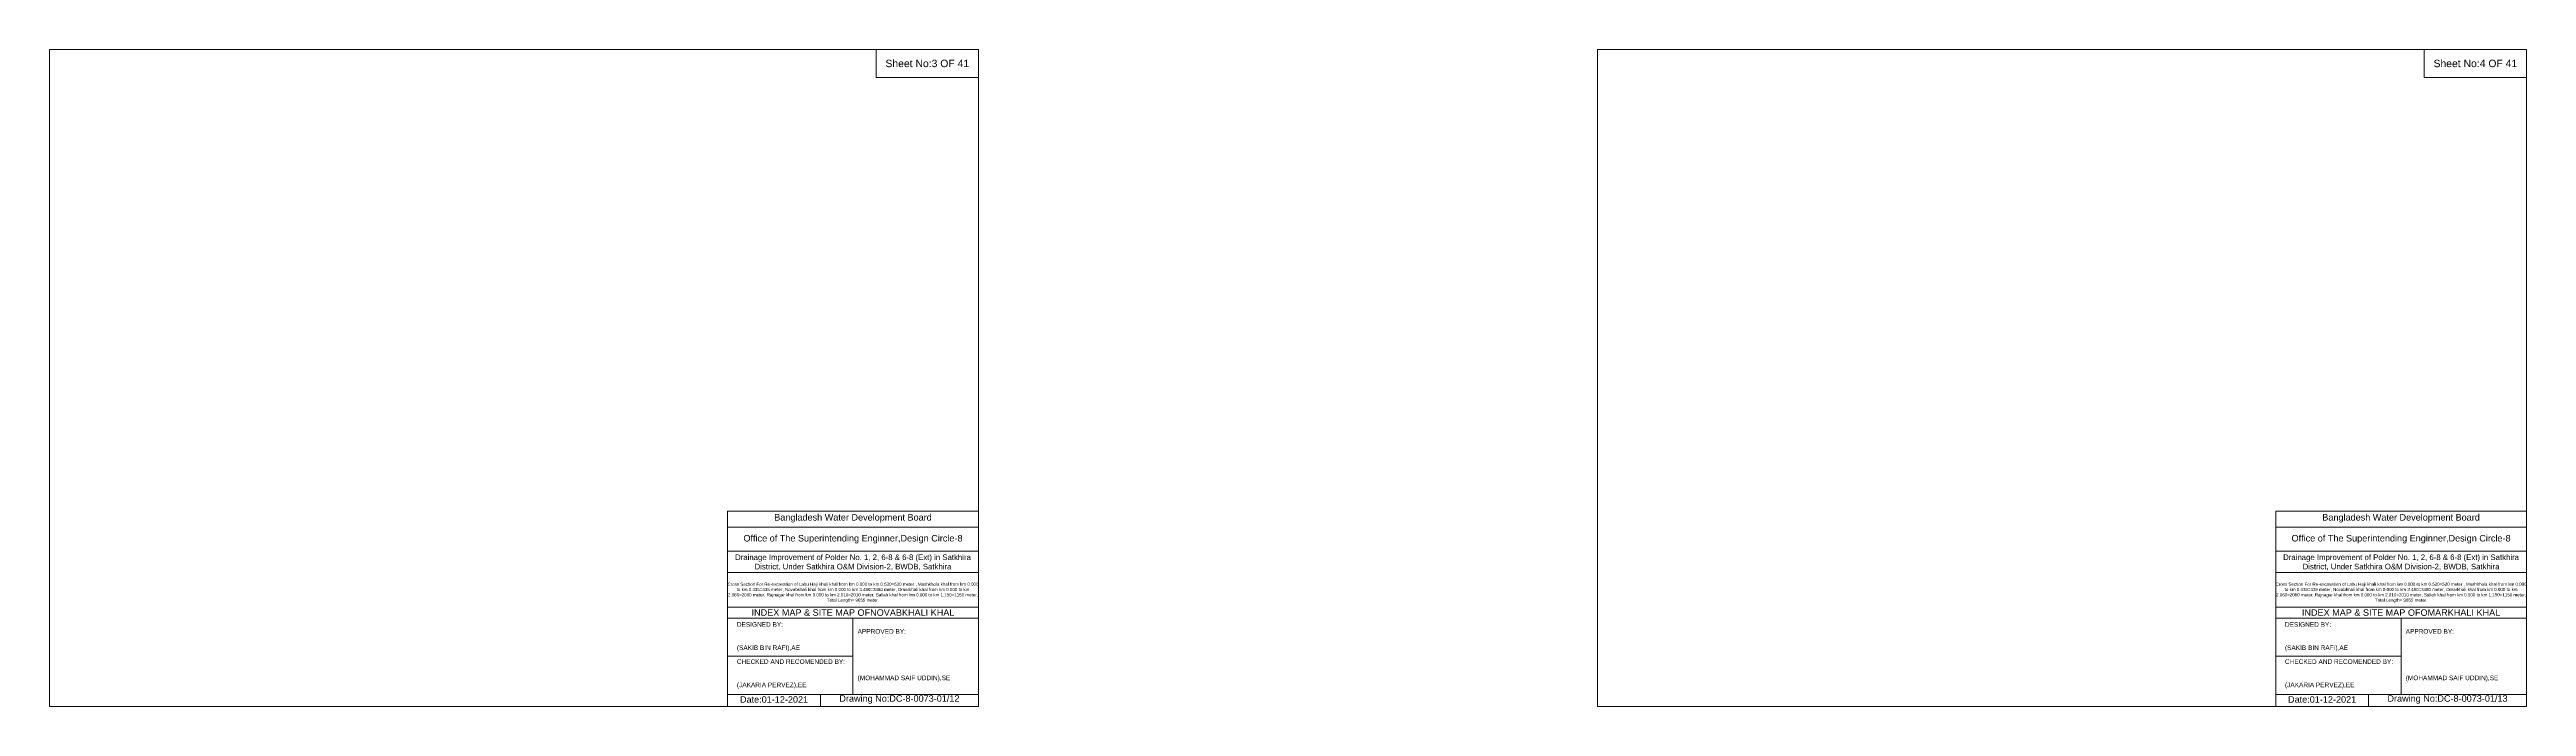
# Model space of a CAD drawing. Header units: inches. Extents: x 93000 to 486000, y -4242 to 0.
# Drawn here: x 120000 to 136000, y -4242 to 0 of the extents above; entities that cross this region are included whole.
import ezdxf

# ---------------------------------------------------------------- set-up
doc = ezdxf.new("R2010")
doc.units = ezdxf.units.IN
doc.header["$LTSCALE"] = 7
doc.header["$MEASUREMENT"] = 0
doc.layers.add('Cross section Data Border', color=7, linetype='Continuous', lineweight=9)
doc.styles.get("Standard").update_dxf_attribs({"font": 'arial.ttf'})

msp = doc.modelspace()

# ---------------------------------------------------------------- linework, layer by layer
at = {"layer": 'Cross section Data Border'}
for points in [[(120000, 0), (126000, 0), (126000, -4242), (120000, -4242)], [(125340, 0), (126000, 0), (126000, -180), (125340, -180)], [(130000, 0), (136000, 0), (136000, -4242), (130000, -4242)], [(135340, 0), (136000, 0), (136000, -180), (135340, -180)]]:
    msp.add_lwpolyline(points, close=True, dxfattribs=at)
for points in [[(124380, -4242), (124380, -2982), (126000, -2982)], [(134380, -4242), (134380, -2982), (136000, -2982)], [(124380, -3084), (126000, -3084)], [(134380, -3084), (136000, -3084)], [(124380, -3240), (126000, -3240)], [(134380, -3240), (136000, -3240)], [(124380, -3378), (126000, -3378)], [(134380, -3378), (136000, -3378)], [(124380, -3600), (126000, -3600)], [(124380, -3672), (126000, -3672)], [(125190, -3672), (125190, -4164)], [(134380, -3600), (136000, -3600)], [(134380, -3672), (136000, -3672)], [(135190, -3672), (135190, -4164)], [(124380, -3918), (125190, -3918)], [(134380, -3918), (135190, -3918)], [(124380, -4164), (126000, -4164)], [(124980, -4164), (124980, -4242)], [(134380, -4164), (136000, -4164)], [(134980, -4164), (134980, -4242)]]:
    msp.add_lwpolyline(points, dxfattribs=at)

# ---------------------------------------------------------------- texts
at = {"layer": 'Cross section Data Border', "attachment_point": 5}
for s, insert, char_height in [('Sheet No:3 OF 41', (125670, -90), 48), ('Sheet No:4 OF 41', (135670, -90), 48), ('Bangladesh Water Development Board', (125190, -3027), 42), ('Bangladesh Water Development Board', (135190, -3027), 42), ('Office of The Superintending Enginner,Design Circle-8', (125190, -3162), 42), ('Office of The Superintending Enginner,Design Circle-8', (135190, -3162), 42)]:
    msp.add_mtext(s, dxfattribs=dict(at, insert=insert, char_height=char_height))
at = {"layer": 'Cross section Data Border'}
for s, insert, char_height, width, attachment_point in [('Drainage Improvement of Polder No. 1, 2, 6-8 & 6-8 (Ext) in Satkhira District, Under Satkhira O&M Division-2, BWDB, Satkhira', (125190, -3312), 36, 1680, 5), ('Drainage Improvement of Polder No. 1, 2, 6-8 & 6-8 (Ext) in Satkhira District, Under Satkhira O&M Division-2, BWDB, Satkhira', (135190, -3312), 36, 1680, 5), ('Cross Section For Re-excavation of Labu Haji khali khal from km 0.000 to km 0.520=520 meter , Mashkhola khal from km 0.000 to km 0.435=435 meter, Novabkhali khal from km 0.000 to km 3.480=3480 meter, Omarkhali khal from km 0.000 to km 2.060=2060 meter, Rajnagar khal from km 0.000 to km 2.010=2010 meter, Sallah khal from km 0.000 to km 1.150=1150 meter, Total Length= 9655 meter. ', (125190, -3507), 20.561, 1620, 5), ('Cross Section For Re-excavation of Labu Haji khali khal from km 0.000 to km 0.520=520 meter , Mashkhola khal from km 0.000 to km 0.435=435 meter, Novabkhali khal from km 0.000 to km 3.480=3480 meter, Omarkhali khal from km 0.000 to km 2.060=2060 meter, Rajnagar khal from km 0.000 to km 2.010=2010 meter, Sallah khal from km 0.000 to km 1.150=1150 meter, Total Length= 9655 meter. ', (135190, -3507), 20.561, 1620, 5), ('INDEX MAP & SITE MAP OFNOVABKHALI KHAL', (125190, -3636), 42, 1680, 5), ('INDEX MAP & SITE MAP OFOMARKHALI KHAL', (135190, -3636), 42, 1680, 5), ('DESIGNED BY:^J^J^J(SAKIB BIN RAFI),AE', (124440, -3792), 30, 840, 4), ('APPROVED BY:^J^J^J^J^J^J(MOHAMMAD SAIF UDDIN),SE', (125220, -3912), 30, 840, 4), ('DESIGNED BY:^J^J^J(SAKIB BIN RAFI),AE', (134440, -3792), 30, 840, 4), ('APPROVED BY:^J^J^J^J^J^J(MOHAMMAD SAIF UDDIN),SE', (135220, -3912), 30, 840, 4), ('CHECKED AND RECOMENDED BY:^J^J^J(JAKARIA PERVEZ),EE', (124440, -4032), 30, 840, 4), ('CHECKED AND RECOMENDED BY:^J^J^J(JAKARIA PERVEZ),EE', (134440, -4032), 30, 840, 4), ('Date:01-12-2021', (124680, -4197), 42, 840, 5), ('Drawing No:DC-8-0073-01/12', (125490, -4197), 42, 1320, 5), ('Date:01-12-2021', (134680, -4197), 42, 840, 5), ('Drawing No:DC-8-0073-01/13', (135490, -4197), 42, 1320, 5)]:
    msp.add_mtext(s, dxfattribs=dict(at, insert=insert, char_height=char_height, width=width, attachment_point=attachment_point))

doc.saveas('drawing.dxf')
